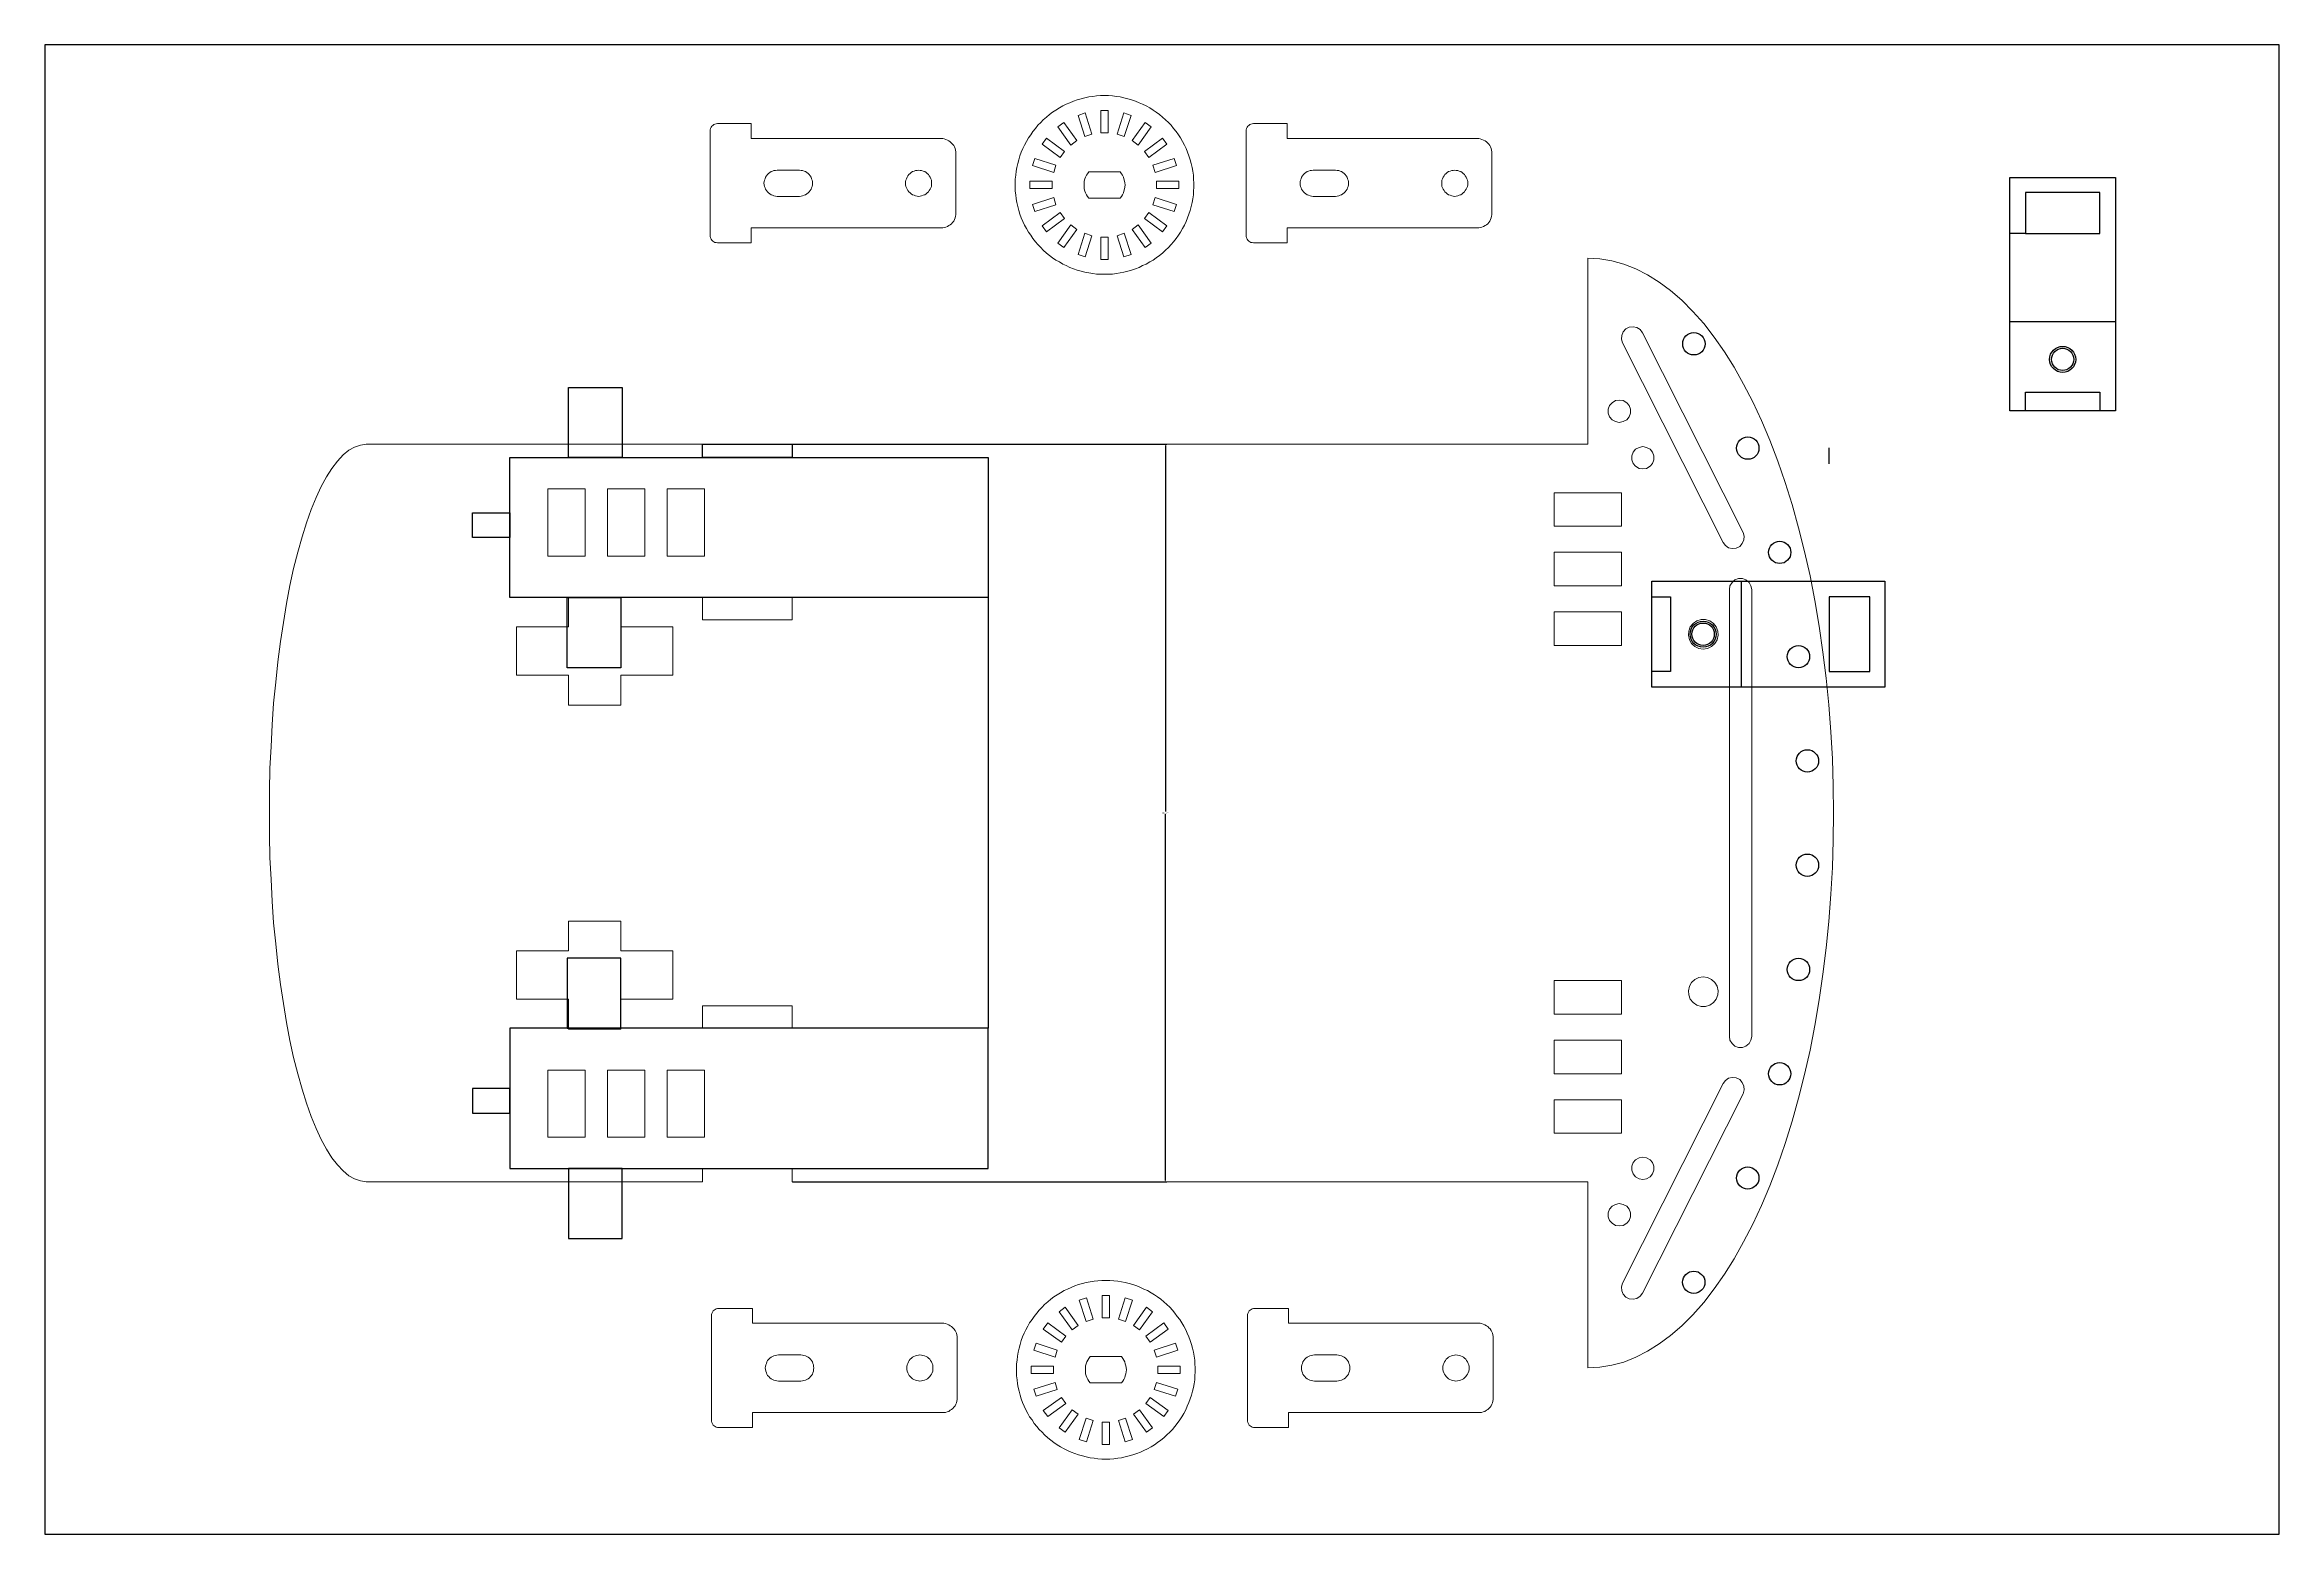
# Model space of a CAD drawing. Header units: millimetres. Extents: x -200 to 601, y -600 to 223.
# Drawn here: x -175.4 to 124.6, y -317.8 to -117.8 of the extents above; entities that cross this region are included whole.
import ezdxf

# ---------------------------------------------------------------- set-up
doc = ezdxf.new("R2010")
doc.units = ezdxf.units.MM
doc.header["$MEASUREMENT"] = 0
doc.layers.add('Layer 1', color=7, linetype='Continuous')
doc.dimstyles.get("Standard").update_dxf_attribs({"dimtxt": 0.18, "dimasz": 0.18, "dimexe": 0.18, "dimexo": 0.0625, "dimgap": 0.09, "dimtad": 0, "dimtih": 1, "dimtoh": 1, "dimdec": 4, "dimzin": 0, "dimdsep": 46, "dimtxsty": 'Standard', "dimcen": 0.09, "dimadec": 0, "dimazin": 0, "dimtfac": 1, "dimtdec": 4, "dimtofl": 0, "dimtmove": 0, "dimatfit": 3, "dimfxl": 1, "dimtolj": 1, "dimtzin": 0, "dimarcsym": 0})

# ---------------------------------------------------------------- blocks, each defined once
blk = doc.blocks.new('*D5')
at = {"color": 0, "lineweight": -2, "transparency": 16777216}
for p, q in [((-74.95, -171.4), (-24.69, -171.4)), ((-24.87, -171.58), (-24.87, -220.73)), ((-24.87, -270.25), (-24.87, -221.09)), ((-74.95, -270.43), (-24.69, -270.43))]:
    blk.add_line(p, q, dxfattribs=at)
at = {"color": 0, "transparency": 16777216}
for points in [[(-24.9, -171.58), (-24.84, -171.58), (-24.87, -171.4)], [(-24.9, -270.25), (-24.84, -270.25), (-24.87, -270.43)]]:
    blk.add_solid(points, dxfattribs=at)
at = {"layer": 'Defpoints', "color": 0, "transparency": 16777216}
for p in [(-75.01, -171.4), (-75.01, -270.43), (-24.87, -270.43)]:
    blk.add_point(p, dxfattribs=at)
at = {"color": 0, "transparency": 16777216, "insert": (-24.87, -220.91), "char_height": 0.18, "attachment_point": 5}
blk.add_mtext('\\A1;99.0247', dxfattribs=at)

msp = doc.modelspace()

# ---------------------------------------------------------------- linework, layer by layer
for p, q in [((90.55893, -143.11206), (88.44016, -143.11206)), ((64.19553, -174.0276), (64.19553, -171.90883)), ((-48.7106, -192.00386), (-48.7106, -249.82417))]:
    msp.add_line(p, q)
for points in [[(-175.35353, -117.76005), (-175.35353, -317.76005), (124.64647, -317.76005), (124.64647, -117.76005), (-175.35353, -117.76005)], [(88.45893, -135.61206), (102.65893, -135.61206), (102.65893, -166.91206), (88.45893, -166.91206), (88.45893, -135.61206)], [(88.45893, -154.91206), (102.65893, -154.91206), (102.65893, -166.91206), (88.45893, -166.91206), (88.45893, -154.91206)], [(-101.43517, -173.20386), (-105.03517, -173.20386), (-105.03517, -163.80386), (-97.83517, -163.80386), (-97.83517, -173.20386), (-105.03517, -173.20386)], [(90.55893, -164.41206), (100.55893, -164.41206), (100.55893, -166.91206), (90.55893, -166.91206), (90.55893, -164.41206)], [(90.55893, -164.41206), (100.55893, -164.41206), (100.55893, -166.91206), (90.55893, -166.91206), (90.55893, -164.41206)], [(-112.9106, -192.00386), (-112.9106, -173.20386), (-48.7106, -173.20386), (-48.7106, -192.00386), (-112.9106, -192.00386)], [(-87.04352, -173.20386), (-87.04352, -171.40165), (-75.01379, -171.40165), (-75.01379, -173.20386), (-87.04352, -173.20386)], [(-117.9106, -182.60386), (-117.9106, -180.61747), (-112.9106, -180.61747), (-112.9106, -183.90816), (-117.9106, -183.90816), (-117.9106, -182.60386)], [(71.69489, -189.81039), (71.69489, -204.01039), (40.39489, -204.01039), (40.39489, -189.81039), (71.69489, -189.81039)], [(52.39489, -189.81039), (52.39489, -204.01039), (40.39489, -204.01039), (40.39489, -189.81039), (52.39489, -189.81039)], [(42.89489, -191.91039), (42.89489, -201.91039), (40.39489, -201.91039), (40.39489, -191.91039), (42.89489, -191.91039)], [(42.89489, -191.91039), (42.89489, -201.91039), (40.39489, -201.91039), (40.39489, -191.91039), (42.89489, -191.91039)], [(-101.6106, -192.00386), (-98.0106, -192.00386), (-98.0106, -201.40386), (-105.2106, -201.40386), (-105.2106, -192.00386), (-98.0106, -192.00386)], [(-101.6106, -249.82417), (-98.0106, -249.82417), (-98.0106, -240.42417), (-105.2106, -240.42417), (-105.2106, -249.82417), (-98.0106, -249.82417)], [(-112.9106, -249.82417), (-112.9106, -268.62417), (-48.7106, -268.62417), (-48.7106, -249.82417), (-112.9106, -249.82417)], [(-117.9106, -259.22417), (-117.9106, -261.21056), (-112.9106, -261.21056), (-112.9106, -257.91986), (-117.9106, -257.91986), (-117.9106, -259.22417)], [(-101.43517, -268.62417), (-105.03517, -268.62417), (-105.03517, -278.02417), (-97.83517, -278.02417), (-97.83517, -268.62417), (-105.03517, -268.62417)]]:
    msp.add_lwpolyline(points)
at = {"color": 1}
for points in [[(100.55893, -143.11206), (100.55893, -137.61206), (90.55893, -137.61206), (90.55893, -143.11206), (100.55893, -143.11206)], [(64.19489, -201.91039), (69.69489, -201.91039), (69.69489, -191.91039), (64.19489, -191.91039), (64.19489, -201.91039)]]:
    msp.add_lwpolyline(points, dxfattribs=at)
for centre in [(46.04685, -157.92283), (53.28772, -171.92283), (57.57439, -185.92283), (60.08968, -199.92283), (61.29351, -213.92283), (61.29351, -227.92283), (60.09105, -241.92283), (57.57041, -255.92283), (53.28102, -269.92283), (46.03457, -283.92283)]:
    msp.add_circle(centre, 1.5)
for centre, radius in [((95.55893, -160.01206), 1.75), ((95.55893, -160.01206), 1.5), ((47.29489, -196.91039), 1.75), ((47.29489, -196.91039), 1.5)]:
    msp.add_circle(centre, radius, dxfattribs=at)
at = {"layer": 'Layer 1', "lineweight": 0}
for points in [[(-21.10806, -135.81889), (-21.14333, -135.28972), (-21.21389, -134.76056), (-21.31972, -134.23139), (-21.42555, -133.70222), (-21.56667, -133.20832), (-21.74306, -132.67916), (-21.91945, -132.18528), (-22.13111, -131.69138), (-22.34279, -131.23278), (-22.58973, -130.73888), (-22.87195, -130.28027), (-23.15417, -129.85694), (-23.47168, -129.4336), (-23.78917, -129.01028), (-24.14194, -128.58694), (-24.49472, -128.19888), (-24.88279, -127.8461), (-25.27084, -127.49332), (-25.69417, -127.14054), (-26.11751, -126.82306), (-26.54083, -126.54084), (-26.99946, -126.2586), (-27.45806, -125.97638), (-27.95194, -125.76472), (-28.41057, -125.55304), (-28.90444, -125.34138), (-29.43361, -125.165), (-29.92751, -125.02388), (-30.45667, -124.88278), (-30.95055, -124.77695), (-31.47972, -124.70639), (-32.00888, -124.63583), (-32.53805, -124.60056), (-33.06722, -124.60056), (-33.59638, -124.60056), (-34.12555, -124.63583), (-34.65472, -124.70639), (-35.18388, -124.77695), (-35.71305, -124.88278), (-36.20695, -125.02388), (-36.73611, -125.165), (-37.23001, -125.34138), (-37.72389, -125.55304), (-38.21779, -125.76472), (-38.67639, -125.97638), (-39.135, -126.2586), (-39.59361, -126.54084), (-40.05223, -126.82306), (-40.47555, -127.14054), (-40.86362, -127.49332), (-41.28696, -127.8461), (-41.63973, -128.19888), (-42.02778, -128.58694), (-42.34529, -129.01028), (-42.69807, -129.4336), (-42.98029, -129.85694), (-43.29777, -130.28027), (-43.54472, -130.73888), (-43.79167, -131.23278), (-44.03862, -131.69138), (-44.25028, -132.18528), (-44.42667, -132.67916), (-44.56779, -133.20832), (-44.70888, -133.70222), (-44.85, -134.23139), (-44.92056, -134.76056), (-44.99112, -135.28972), (-45.06166, -135.81889), (-45.06166, -136.34806), (-45.06166, -136.87722), (-45.06166, -137.40639), (-44.99112, -137.93556), (-44.92056, -138.46472), (-44.85, -138.9586), (-44.70888, -139.48776), (-44.56779, -140.01693), (-44.42667, -140.51083), (-44.25028, -141.00473), (-44.03862, -141.4986), (-43.79167, -141.9925), (-43.54472, -142.45111), (-43.29777, -142.90971), (-42.98029, -143.33305), (-42.69807, -143.79166), (-42.34529, -144.215), (-42.02778, -144.60304), (-41.63973, -144.99111), (-41.28696, -145.34389), (-40.86362, -145.73194), (-40.47555, -146.04944), (-40.05223, -146.36693), (-39.59361, -146.68444), (-39.135, -146.93139), (-38.67639, -147.21361), (-38.21779, -147.42526), (-37.72389, -147.67221), (-37.23001, -147.8486), (-36.73611, -148.02499), (-36.20695, -148.16611), (-35.71305, -148.30721), (-35.18388, -148.41306), (-34.65472, -148.4836), (-34.12555, -148.55416), (-33.59638, -148.58945), (-33.06722, -148.58945), (-32.53805, -148.58945), (-32.00888, -148.55416), (-31.47972, -148.4836), (-30.95055, -148.41306), (-30.45667, -148.30721), (-29.92751, -148.16611), (-29.43361, -148.02499), (-28.90444, -147.8486), (-28.41057, -147.67221), (-27.95194, -147.42526), (-27.45806, -147.21361), (-26.99946, -146.93139), (-26.54083, -146.68444), (-26.11751, -146.36693), (-25.69417, -146.04944), (-25.27084, -145.73194), (-24.88279, -145.34389), (-24.49472, -144.99111), (-24.14194, -144.60304), (-23.78917, -144.215), (-23.47168, -143.79166), (-23.15417, -143.33305), (-22.87195, -142.90971), (-22.58973, -142.45111), (-22.34279, -141.9925), (-22.13111, -141.4986), (-21.91945, -141.00473), (-21.74306, -140.51083), (-21.56667, -140.01693), (-21.42555, -139.48776), (-21.31972, -138.9586), (-21.21389, -138.46472), (-21.14333, -137.93556), (-21.10806, -137.40639), (-21.07277, -136.87722), (-21.07277, -136.34806), (-21.10806, -135.81889)], [(-53.06974, -131.91482), (-53.1403, -131.70314), (-53.21086, -131.49148), (-53.31669, -131.31509), (-53.45779, -131.10344), (-53.59891, -130.96232), (-53.7753, -130.78593), (-53.95169, -130.6801), (-54.16335, -130.57427), (-54.37503, -130.46842), (-54.58668, -130.39788), (-54.79836, -130.36259), (-55.01002, -130.36259), (-80.51585, -130.36259), (-80.51585, -128.35175), (-85.0314, -128.35175), (-85.20779, -128.38704), (-85.38418, -128.42231), (-85.5253, -128.49287), (-85.66642, -128.5987), (-85.80752, -128.70453), (-85.87808, -128.84565), (-85.98391, -129.02204), (-86.0192, -129.19843), (-86.0192, -129.37482), (-86.0192, -143.3801), (-86.0192, -143.5212), (-85.98391, -143.69759), (-85.87808, -143.87397), (-85.80752, -144.01509), (-85.66642, -144.12092), (-85.5253, -144.22675), (-85.38418, -144.29731), (-85.20779, -144.3326), (-85.0314, -144.36787), (-80.51585, -144.36787), (-80.51585, -142.35703), (-55.01002, -142.35703), (-54.79836, -142.35703), (-54.58668, -142.32176), (-54.37503, -142.2512), (-54.16335, -142.18065), (-53.95169, -142.03955), (-53.7753, -141.9337), (-53.59891, -141.7926), (-53.45779, -141.61621), (-53.31669, -141.43982), (-53.21086, -141.22814), (-53.1403, -141.01648), (-53.06974, -140.80482), (-53.03447, -140.59315), (-53.03447, -140.3462), (-53.03447, -132.37343), (-53.03447, -132.12648), (-53.06974, -131.91482)], [(-37.58279, -131.23278), (-39.34668, -128.7986), (-38.53527, -128.19888), (-36.77138, -130.63305), (-37.58279, -131.23278)], [(-35.67778, -126.92888), (-34.76057, -129.78638), (-35.71305, -130.10388), (-36.63029, -127.24639), (-35.67778, -126.92888)], [(-33.56111, -126.61138), (-32.57334, -126.61138), (-32.57334, -129.60999), (-33.56111, -129.60999), (-33.56111, -126.61138)], [(-30.42138, -130.10388), (-31.37389, -129.78638), (-30.45667, -126.92888), (-29.50417, -127.24639), (-30.42138, -130.10388)], [(-27.59916, -128.19888), (-26.78778, -128.7986), (-28.55167, -131.23278), (-29.36305, -130.63305), (-27.59916, -128.19888)], [(18.89692, -131.91482), (18.82636, -131.70314), (18.7558, -131.49148), (18.64997, -131.31509), (18.50888, -131.10344), (18.36776, -130.96232), (18.19137, -130.78593), (18.01498, -130.6801), (17.80332, -130.57427), (17.59164, -130.46842), (17.37998, -130.39788), (17.1683, -130.36259), (16.95665, -130.36259), (-8.54918, -130.36259), (-8.54918, -128.35175), (-13.06473, -128.35175), (-13.24112, -128.38704), (-13.41751, -128.42231), (-13.55863, -128.49287), (-13.69975, -128.5987), (-13.84085, -128.70453), (-13.91141, -128.84565), (-14.01724, -129.02204), (-14.05253, -129.19843), (-14.05253, -129.37482), (-14.05253, -143.3801), (-14.05253, -143.5212), (-14.01724, -143.69759), (-13.91141, -143.87397), (-13.84085, -144.01509), (-13.69975, -144.12092), (-13.55863, -144.22675), (-13.41751, -144.29731), (-13.24112, -144.3326), (-13.06473, -144.36787), (-8.54918, -144.36787), (-8.54918, -142.35703), (16.95665, -142.35703), (17.1683, -142.35703), (17.37998, -142.32176), (17.59164, -142.2512), (17.80332, -142.18065), (18.01498, -142.03955), (18.19137, -141.9337), (18.36776, -141.7926), (18.50888, -141.61621), (18.64997, -141.43982), (18.7558, -141.22814), (18.82636, -141.01648), (18.89692, -140.80482), (18.93219, -140.59315), (18.93219, -140.3462), (18.93219, -132.37343), (18.93219, -132.12648), (18.89692, -131.91482)], [(-40.86362, -130.31554), (-38.42944, -132.07943), (-39.02917, -132.89084), (-41.46335, -131.12695), (-40.86362, -130.31554)], [(-25.27084, -130.31554), (-24.7064, -131.12695), (-27.10529, -132.89084), (-27.70501, -132.07943), (-25.27084, -130.31554)], [(-72.29613, -136.57149), (-72.3314, -136.78315), (-72.40196, -136.99481), (-72.47252, -137.1712), (-72.57835, -137.34759), (-72.71947, -137.52397), (-72.86057, -137.66509), (-73.03696, -137.80621), (-73.21335, -137.91204), (-73.38973, -137.9826), (-73.60141, -138.05314), (-73.81307, -138.08843), (-74.02475, -138.1237), (-77.02336, -138.1237), (-77.23502, -138.08843), (-77.44668, -138.05314), (-77.65836, -137.9826), (-77.83475, -137.91204), (-78.01114, -137.80621), (-78.18753, -137.66509), (-78.32862, -137.52397), (-78.46974, -137.34759), (-78.57557, -137.1712), (-78.64613, -136.99481), (-78.71669, -136.78315), (-78.75196, -136.57149), (-78.78725, -136.35981), (-78.75196, -136.14815), (-78.71669, -135.93647), (-78.64613, -135.76009), (-78.57557, -135.54843), (-78.46974, -135.37204), (-78.32862, -135.19565), (-78.18753, -135.05453), (-78.01114, -134.91343), (-77.83475, -134.8076), (-77.65836, -134.73704), (-77.44668, -134.66648), (-77.23502, -134.63121), (-77.02336, -134.59592), (-74.02475, -134.59592), (-73.81307, -134.63121), (-73.60141, -134.66648), (-73.38973, -134.73704), (-73.21335, -134.8076), (-73.03696, -134.91343), (-72.86057, -135.05453), (-72.71947, -135.19565), (-72.57835, -135.37204), (-72.47252, -135.54843), (-72.40196, -135.76009), (-72.3314, -135.93647), (-72.29613, -136.14815), (-72.26086, -136.35981), (-72.29613, -136.57149)], [(-56.28001, -136.35981), (-56.28001, -136.57149), (-56.3153, -136.78315), (-56.38586, -136.99481), (-56.49169, -137.1712), (-56.59752, -137.34759), (-56.70335, -137.52397), (-56.87974, -137.66509), (-57.02086, -137.80621), (-57.19725, -137.91204), (-57.40891, -137.9826), (-57.62059, -138.05314), (-57.83224, -138.08843), (-58.0439, -138.1237), (-58.22029, -138.08843), (-58.43197, -138.05314), (-58.64363, -137.9826), (-58.85531, -137.91204), (-59.0317, -137.80621), (-59.17279, -137.66509), (-59.34918, -137.52397), (-59.45501, -137.34759), (-59.56086, -137.1712), (-59.66669, -136.99481), (-59.73725, -136.78315), (-59.77252, -136.57149), (-59.77252, -136.35981), (-59.77252, -136.14815), (-59.73725, -135.93647), (-59.66669, -135.76009), (-59.56086, -135.54843), (-59.45501, -135.37204), (-59.34918, -135.19565), (-59.17279, -135.05453), (-59.0317, -134.91343), (-58.85531, -134.8076), (-58.64363, -134.73704), (-58.43197, -134.66648), (-58.22029, -134.63121), (-58.0439, -134.59592), (-57.83224, -134.63121), (-57.62059, -134.66648), (-57.40891, -134.73704), (-57.19725, -134.8076), (-57.02086, -134.91343), (-56.87974, -135.05453), (-56.70335, -135.19565), (-56.59752, -135.37204), (-56.49169, -135.54843), (-56.38586, -135.76009), (-56.3153, -135.93647), (-56.28001, -136.14815), (-56.28001, -136.35981)], [(-42.41583, -133.03194), (-39.59361, -133.94917), (-39.87585, -134.90165), (-42.73334, -133.98444), (-42.41583, -133.03194)], [(-35.18388, -138.35889), (-35.36027, -138.14721), (-35.50139, -137.90026), (-35.60722, -137.65334), (-35.71305, -137.40639), (-35.78361, -137.12417), (-35.8189, -136.87722), (-35.8189, -136.595), (-35.8189, -136.31276), (-35.78361, -136.06584), (-35.71305, -135.7836), (-35.60722, -135.53667), (-35.50139, -135.28972), (-35.36027, -135.07804), (-35.18388, -134.83112), (-30.95055, -134.83112), (-30.80945, -135.07804), (-30.66833, -135.28972), (-30.52723, -135.53667), (-30.45667, -135.7836), (-30.38611, -136.06584), (-30.35085, -136.31276), (-30.31555, -136.595), (-30.35085, -136.87722), (-30.38611, -137.12417), (-30.45667, -137.40639), (-30.52723, -137.65334), (-30.66833, -137.90026), (-30.80945, -138.14721), (-30.95055, -138.35889), (-35.18388, -138.35889)], [(-23.71861, -133.03194), (-23.40112, -133.98444), (-26.25861, -134.90165), (-26.57612, -133.94917), (-23.71861, -133.03194)], [(-0.32947, -136.57149), (-0.36473, -136.78315), (-0.43529, -136.99481), (-0.50585, -137.1712), (-0.61168, -137.34759), (-0.7528, -137.52397), (-0.8939, -137.66509), (-1.07029, -137.80621), (-1.24668, -137.91204), (-1.42307, -137.9826), (-1.63475, -138.05314), (-1.84641, -138.08843), (-2.05809, -138.1237), (-5.0567, -138.1237), (-5.26835, -138.08843), (-5.48001, -138.05314), (-5.69169, -137.9826), (-5.86808, -137.91204), (-6.04447, -137.80621), (-6.22086, -137.66509), (-6.36196, -137.52397), (-6.50308, -137.34759), (-6.60891, -137.1712), (-6.67947, -136.99481), (-6.75003, -136.78315), (-6.78529, -136.57149), (-6.82059, -136.35981), (-6.78529, -136.14815), (-6.75003, -135.93647), (-6.67947, -135.76009), (-6.60891, -135.54843), (-6.50308, -135.37204), (-6.36196, -135.19565), (-6.22086, -135.05453), (-6.04447, -134.91343), (-5.86808, -134.8076), (-5.69169, -134.73704), (-5.48001, -134.66648), (-5.26835, -134.63121), (-5.0567, -134.59592), (-2.05809, -134.59592), (-1.84641, -134.63121), (-1.63475, -134.66648), (-1.42307, -134.73704), (-1.24668, -134.8076), (-1.07029, -134.91343), (-0.8939, -135.05453), (-0.7528, -135.19565), (-0.61168, -135.37204), (-0.50585, -135.54843), (-0.43529, -135.76009), (-0.36473, -135.93647), (-0.32947, -136.14815), (-0.2942, -136.35981), (-0.32947, -136.57149)], [(15.68665, -136.35981), (15.68665, -136.57149), (15.65136, -136.78315), (15.5808, -136.99481), (15.47497, -137.1712), (15.36915, -137.34759), (15.26332, -137.52397), (15.08693, -137.66509), (14.94581, -137.80621), (14.76942, -137.91204), (14.55776, -137.9826), (14.34608, -138.05314), (14.13442, -138.08843), (13.92277, -138.1237), (13.74638, -138.08843), (13.5347, -138.05314), (13.32304, -137.9826), (13.11136, -137.91204), (12.93497, -137.80621), (12.79387, -137.66509), (12.61748, -137.52397), (12.51165, -137.34759), (12.4058, -137.1712), (12.29997, -136.99481), (12.22941, -136.78315), (12.19415, -136.57149), (12.19415, -136.35981), (12.19415, -136.14815), (12.22941, -135.93647), (12.29997, -135.76009), (12.4058, -135.54843), (12.51165, -135.37204), (12.61748, -135.19565), (12.79387, -135.05453), (12.93497, -134.91343), (13.11136, -134.8076), (13.32304, -134.73704), (13.5347, -134.66648), (13.74638, -134.63121), (13.92277, -134.59592), (14.13442, -134.63121), (14.34608, -134.66648), (14.55776, -134.73704), (14.76942, -134.8076), (14.94581, -134.91343), (15.08693, -135.05453), (15.26332, -135.19565), (15.36915, -135.37204), (15.47497, -135.54843), (15.5808, -135.76009), (15.65136, -135.93647), (15.68665, -136.14815), (15.68665, -136.35981)], [(-43.08611, -137.08888), (-43.08611, -136.10111), (-40.0875, -136.10111), (-40.0875, -137.08888), (-43.08611, -137.08888)], [(-23.08361, -137.08888), (-26.08222, -137.08888), (-26.08222, -136.10111), (-23.08361, -136.10111), (-23.08361, -137.08888)], [(-42.41583, -140.15805), (-42.73334, -139.20555), (-39.87585, -138.28833), (-39.59361, -139.24084), (-42.41583, -140.15805)], [(-40.86362, -142.87444), (-41.46335, -142.06306), (-39.02917, -140.29917), (-38.42944, -141.11056), (-40.86362, -142.87444)], [(-25.27084, -142.87444), (-27.70501, -141.11056), (-27.10529, -140.29917), (-24.7064, -142.06306), (-25.27084, -142.87444)], [(-23.71861, -140.15805), (-26.57612, -139.24084), (-26.25861, -138.28833), (-23.40112, -139.20555), (-23.71861, -140.15805)], [(-38.53527, -144.99111), (-39.34668, -144.39138), (-37.58279, -141.95721), (-36.77138, -142.55694), (-38.53527, -144.99111)], [(-35.67778, -146.2611), (-36.63029, -145.94362), (-35.71305, -143.0861), (-34.76057, -143.40361), (-35.67778, -146.2611)], [(-32.57334, -146.61388), (-33.56111, -146.61388), (-33.56111, -143.61527), (-32.57334, -143.61527), (-32.57334, -146.61388)], [(-30.45667, -146.2611), (-31.37389, -143.40361), (-30.42138, -143.0861), (-29.50417, -145.94362), (-30.45667, -146.2611)], [(-27.59916, -144.99111), (-29.36305, -142.55694), (-28.55167, -141.95721), (-26.78778, -144.39138), (-27.59916, -144.99111)], [(64.75803, -217.26276), (64.65221, -213.62915), (64.44055, -209.99555), (64.15831, -206.39721), (63.80553, -202.79887), (63.38221, -199.30639), (62.88832, -195.81388), (62.28859, -192.39193), (61.65359, -189.07583), (60.91277, -185.795), (60.10136, -182.62), (59.25471, -179.51554), (58.30221, -176.55222), (57.31443, -173.65944), (56.2561, -170.87248), (55.12721, -168.22665), (53.96304, -165.72194), (52.72832, -163.32305), (51.45831, -161.06527), (50.15305, -158.98389), (48.77721, -157.00832), (47.36609, -155.20916), (45.91971, -153.58637), (44.43804, -152.06943), (42.9211, -150.76415), (41.40416, -149.63528), (39.81666, -148.64748), (38.26443, -147.8361), (36.64166, -147.23637), (35.05416, -146.77777), (33.43137, -146.49555), (31.8086, -146.42499), (31.8086, -171.40165), (-27.17582, -171.40165), (-27.17582, -171.40165), (-39.20556, -171.40165), (-39.20556, -171.40165), (-75.01379, -171.40165)], [(36.35942, -156.79666), (36.5711, -156.30277), (36.92388, -155.91472), (37.38249, -155.70304), (37.91165, -155.6325), (38.40555, -155.73833), (38.82887, -156.02055), (39.14638, -156.44389), (52.65776, -183.255), (52.79888, -183.74887), (52.76359, -184.24277), (52.55193, -184.73667), (52.19915, -185.12471), (51.74055, -185.33637), (51.21138, -185.40693), (50.71748, -185.3011), (50.29415, -185.01889), (49.97666, -184.59555), (36.46527, -157.78444), (36.32415, -157.29054), (36.35942, -156.79666)], [(34.56027, -166.70971), (34.73665, -166.21583), (35.08943, -165.82777), (35.54804, -165.54555), (36.04194, -165.47499), (36.5711, -165.54555), (37.02971, -165.82777), (37.34722, -166.21583), (37.52361, -166.70971), (37.52361, -167.23888), (37.34722, -167.73277), (37.02971, -168.12082), (36.5711, -168.36777), (36.04194, -168.4736), (35.54804, -168.36777), (35.08943, -168.12082), (34.73665, -167.73277), (34.56027, -167.23888), (34.56027, -166.70971)], [(-87.04352, -171.40165), (-132.19777, -171.40165), (-132.97389, -171.5075), (-133.75, -171.78972), (-134.52612, -172.21306), (-135.30223, -172.84805), (-136.04306, -173.65944), (-136.78388, -174.64721), (-137.52473, -175.7761), (-138.23029, -177.08139), (-138.90055, -178.56306), (-139.57084, -180.18583), (-140.20583, -181.94971), (-140.80556, -183.85472), (-141.37, -185.90083), (-141.93445, -188.08806), (-142.42833, -190.38111), (-142.88696, -192.78), (-143.31027, -195.32), (-143.69834, -197.89527), (-144.05112, -200.61167), (-144.33334, -203.36333), (-144.61555, -206.18555), (-144.82723, -209.07833), (-144.96833, -212.00639), (-145.10945, -214.93444), (-145.18001, -217.93305), (-145.18001, -220.93166), (-145.18001, -223.895), (-145.10945, -226.89361), (-144.96833, -229.82166), (-144.82723, -232.74971), (-144.61555, -235.6425), (-144.33334, -238.46472), (-144.05112, -241.21638), (-143.69834, -243.93277), (-143.31027, -246.50805), (-142.88696, -249.04805), (-142.42833, -251.44694), (-141.93445, -253.73999), (-141.37, -255.92722), (-140.80556, -257.97333), (-140.20583, -259.87833), (-139.57084, -261.64222), (-138.90055, -263.26499), (-138.23029, -264.74666), (-137.52473, -266.05192), (-136.78388, -267.21611), (-136.04306, -268.16859), (-135.30223, -268.98), (-134.52612, -269.61499), (-133.75, -270.03833), (-132.97389, -270.32055), (-132.19777, -270.42638), (-87.04352, -270.42638)], [(-87.04352, -173.20386), (-75.01379, -173.20386), (-75.01379, -171.40165)], [(-87.04352, -171.40165), (-87.04352, -173.20386)], [(40.66332, -172.95388), (40.66332, -173.48305), (40.48693, -173.97695), (40.16944, -174.36499), (39.71081, -174.64721), (39.21694, -174.71777), (38.68777, -174.64721), (38.22916, -174.36499), (37.91165, -173.97695), (37.73527, -173.48305), (37.73527, -172.95388), (37.91165, -172.45998), (38.22916, -172.07194), (38.68777, -171.82499), (39.21694, -171.71916), (39.71081, -171.82499), (40.16944, -172.07194), (40.48693, -172.45998), (40.66332, -172.95388)], [(-102.77612, -186.43), (-107.78557, -186.43), (-107.78557, -177.39887), (-102.77612, -177.39887), (-102.77612, -186.43)], [(-94.80333, -186.43), (-99.77751, -186.43), (-99.77751, -177.39887), (-94.80333, -177.39887), (-94.80333, -186.43)], [(-86.79529, -186.43), (-91.80472, -186.43), (-91.80472, -177.39887), (-86.79529, -177.39887), (-86.79529, -186.43)], [(27.29305, -177.92804), (36.32415, -177.92804), (36.32415, -182.40832), (27.29305, -182.40832), (27.29305, -177.92804)], [(27.29305, -185.90083), (36.32415, -185.90083), (36.32415, -190.41638), (27.29305, -190.41638), (27.29305, -185.90083)], [(-112.02016, -202.41083), (-105.03517, -202.41083), (-105.03517, -206.4325), (-98.01488, -206.4325), (-98.01488, -202.41083), (-91.02991, -202.41083), (-91.02991, -195.91971), (-98.01488, -195.91971), (-98.01488, -191.93332), (-105.03517, -191.93332), (-105.03517, -195.91971), (-112.02016, -195.91971), (-112.02016, -202.41083)], [(53.04581, -189.605), (53.46915, -189.95777), (53.71609, -190.41638), (53.82192, -190.91028), (53.82192, -250.91777), (53.71609, -251.41167), (53.46915, -251.87027), (53.04581, -252.22305), (52.5872, -252.39944), (52.05803, -252.39944), (51.56416, -252.22305), (51.17609, -251.87027), (50.89387, -251.41167), (50.82331, -250.91777), (50.82331, -190.91028), (50.89387, -190.41638), (51.17609, -189.95777), (51.56416, -189.605), (52.05803, -189.42861), (52.5872, -189.42861), (53.04581, -189.605)], [(-87.04352, -195.00249), (-75.01379, -195.00249), (-75.01379, -192.00388), (-87.04352, -192.00388), (-87.04352, -195.00249)], [(27.29305, -193.90889), (36.32415, -193.90889), (36.32415, -198.42444), (27.29305, -198.42444), (27.29305, -193.90889)], [(49.16525, -197.64833), (48.88303, -198.17749), (48.42443, -198.56554), (47.89526, -198.81249), (47.29553, -198.91832), (46.7311, -198.81249), (46.16666, -198.56554), (45.74333, -198.17749), (45.46111, -197.64833), (45.31999, -197.0486), (45.35526, -196.48416), (45.56694, -195.91971), (45.95498, -195.4611), (46.44888, -195.10832), (47.01332, -194.93193), (47.61304, -194.93193), (48.17748, -195.10832), (48.67138, -195.4611), (49.02415, -195.91971), (49.2711, -196.48416), (49.30637, -197.0486), (49.16525, -197.64833)], [(-75.01379, -270.42638), (-39.20556, -270.42638), (-39.20556, -270.42638), (-27.17582, -270.42638), (-27.17582, -270.42638), (31.8086, -270.42638), (31.8086, -295.40304), (33.43137, -295.33248), (35.05416, -295.05026), (36.64166, -294.62692), (38.26443, -293.99193), (39.81666, -293.18054), (41.40416, -292.19277), (42.9211, -291.06388), (44.43804, -289.75859), (45.91971, -288.27692), (47.36609, -286.61889), (48.77721, -284.81971), (50.15305, -282.84416), (51.45831, -280.76276), (52.72832, -278.505), (53.96304, -276.10609), (55.12721, -273.60138), (56.2561, -270.95554), (57.31443, -268.16859), (58.30221, -265.3111), (59.25471, -262.31249), (60.10136, -259.20805), (60.91277, -256.03305), (61.65359, -252.75222), (62.28859, -249.4361), (62.88832, -246.01415), (63.38221, -242.55693), (63.80553, -239.02915), (64.15831, -235.46611), (64.44055, -231.8325), (64.65221, -228.23416), (64.75803, -224.56527), (64.79333, -220.93166), (64.75803, -217.26276)], [(-112.02016, -245.90832), (-105.03517, -245.90832), (-105.03517, -249.93), (-98.01488, -249.93), (-98.01488, -245.90832), (-91.02991, -245.90832), (-91.02991, -239.41722), (-98.01488, -239.41722), (-98.01488, -235.43082), (-105.03517, -235.43082), (-105.03517, -239.41722), (-112.02016, -239.41722), (-112.02016, -245.90832)], [(49.30637, -244.77943), (49.2711, -245.34389), (49.02415, -245.90832), (48.67138, -246.36693), (48.17748, -246.71971), (47.61304, -246.89609), (47.01332, -246.89609), (46.44888, -246.71971), (45.95498, -246.36693), (45.56694, -245.90832), (45.35526, -245.34389), (45.31999, -244.77943), (45.46111, -244.17972), (45.74333, -243.68583), (46.16666, -243.26249), (46.7311, -243.01554), (47.29553, -242.90971), (47.89526, -243.01554), (48.42443, -243.26249), (48.88303, -243.68583), (49.16525, -244.17972), (49.30637, -244.77943)], [(27.29305, -247.91916), (27.29305, -243.40361), (36.32415, -243.40361), (36.32415, -247.91916), (27.29305, -247.91916)], [(-87.04352, -249.82417), (-75.01379, -249.82417), (-75.01379, -246.82556), (-87.04352, -246.82556), (-87.04352, -249.82417)], [(36.32415, -251.41167), (36.32415, -255.92722), (27.29305, -255.92722), (27.29305, -251.41167), (36.32415, -251.41167)], [(-102.77612, -264.42915), (-107.78557, -264.42915), (-107.78557, -255.43332), (-102.77612, -255.43332), (-102.77612, -264.42915)], [(-94.80333, -264.42915), (-99.77751, -264.42915), (-99.77751, -255.43332), (-94.80333, -255.43332), (-94.80333, -264.42915)], [(-86.79529, -264.42915), (-91.80472, -264.42915), (-91.80472, -255.43332), (-86.79529, -255.43332), (-86.79529, -264.42915)], [(39.14638, -285.38416), (38.82887, -285.80748), (38.40555, -286.08972), (37.91165, -286.19555), (37.38249, -286.16026), (36.92388, -285.91333), (36.5711, -285.52526), (36.35942, -285.06665), (36.32415, -284.53749), (36.46527, -284.04359), (49.97666, -257.2325), (50.29415, -256.80916), (50.71748, -256.52695), (51.21138, -256.42109), (51.74055, -256.49165), (52.19915, -256.70333), (52.55193, -257.09138), (52.76359, -257.58528), (52.79888, -258.07915), (52.65776, -258.60832), (39.14638, -285.38416)], [(27.29305, -263.89999), (27.29305, -259.41971), (36.32415, -259.41971), (36.32415, -263.89999), (27.29305, -263.89999)], [(-75.01379, -270.42638), (-75.01379, -268.62417), (-87.04352, -268.62417), (-87.04352, -270.42638)], [(40.66332, -268.34498), (40.66332, -268.87415), (40.48693, -269.36804), (40.16944, -269.75609), (39.71081, -270.03833), (39.21694, -270.10887), (38.68777, -270.03833), (38.22916, -269.75609), (37.91165, -269.36804), (37.73527, -268.87415), (37.73527, -268.34498), (37.91165, -267.8511), (38.22916, -267.46303), (38.68777, -267.21611), (39.21694, -267.11026), (39.71081, -267.21611), (40.16944, -267.46303), (40.48693, -267.8511), (40.66332, -268.34498)], [(35.54804, -276.28248), (35.08943, -276.00026), (34.73665, -275.61221), (34.56027, -275.11832), (34.56027, -274.58915), (34.73665, -274.09527), (35.08943, -273.70721), (35.54804, -273.46026), (36.04194, -273.35443), (36.5711, -273.46026), (37.02971, -273.70721), (37.34722, -274.09527), (37.52361, -274.58915), (37.52361, -275.11832), (37.34722, -275.61221), (37.02971, -276.00026), (36.5711, -276.28248), (36.04194, -276.35304), (35.54804, -276.28248)], [(-20.93167, -294.88881), (-20.96694, -294.35964), (-21.0375, -293.83047), (-21.14333, -293.30131), (-21.24916, -292.77214), (-21.39028, -292.27824), (-21.56667, -291.74907), (-21.74306, -291.2552), (-21.95472, -290.7613), (-22.1664, -290.30269), (-22.41335, -289.8088), (-22.69556, -289.35019), (-22.97778, -288.92685), (-23.29529, -288.50351), (-23.61278, -288.0802), (-23.96555, -287.65686), (-24.31833, -287.26879), (-24.7064, -286.91601), (-25.09445, -286.56324), (-25.51779, -286.21046), (-25.94112, -285.89297), (-26.36444, -285.61075), (-26.82307, -285.32851), (-27.28167, -285.0463), (-27.77555, -284.83464), (-28.23418, -284.62296), (-28.72805, -284.4113), (-29.25722, -284.23491), (-29.75112, -284.09379), (-30.28029, -283.95269), (-30.77416, -283.84687), (-31.30333, -283.77631), (-31.8325, -283.70575), (-32.36166, -283.67048), (-32.89083, -283.67048), (-33.42, -283.67048), (-33.94916, -283.70575), (-34.47833, -283.77631), (-35.0075, -283.84687), (-35.53666, -283.95269), (-36.03056, -284.09379), (-36.55973, -284.23491), (-37.05362, -284.4113), (-37.5475, -284.62296), (-38.0414, -284.83464), (-38.5, -285.0463), (-38.95861, -285.32851), (-39.41722, -285.61075), (-39.87585, -285.89297), (-40.29916, -286.21046), (-40.68723, -286.56324), (-41.11057, -286.91601), (-41.46335, -287.26879), (-41.85139, -287.65686), (-42.1689, -288.0802), (-42.52168, -288.50351), (-42.8039, -288.92685), (-43.12138, -289.35019), (-43.36833, -289.8088), (-43.61528, -290.30269), (-43.86223, -290.7613), (-44.07389, -291.2552), (-44.25028, -291.74907), (-44.3914, -292.27824), (-44.5325, -292.77214), (-44.67361, -293.30131), (-44.74417, -293.83047), (-44.81473, -294.35964), (-44.88527, -294.88881), (-44.88527, -295.41797), (-44.88527, -295.94714), (-44.88527, -296.47631), (-44.81473, -297.00547), (-44.74417, -297.53464), (-44.67361, -298.02851), (-44.5325, -298.55768), (-44.3914, -299.08685), (-44.25028, -299.58075), (-44.07389, -300.07464), (-43.86223, -300.56852), (-43.61528, -301.06242), (-43.36833, -301.52102), (-43.12138, -301.97963), (-42.8039, -302.40297), (-42.52168, -302.86157), (-42.1689, -303.28491), (-41.85139, -303.67296), (-41.46335, -304.06103), (-41.11057, -304.41381), (-40.68723, -304.80185), (-40.29916, -305.11936), (-39.87585, -305.43685), (-39.41722, -305.75436), (-38.95861, -306.00131), (-38.5, -306.28352), (-38.0414, -306.49518), (-37.5475, -306.74213), (-37.05362, -306.91852), (-36.55973, -307.09491), (-36.03056, -307.23603), (-35.53666, -307.37713), (-35.0075, -307.48298), (-34.47833, -307.55351), (-33.94916, -307.62407), (-33.42, -307.65937), (-32.89083, -307.65937), (-32.36166, -307.65937), (-31.8325, -307.62407), (-31.30333, -307.55351), (-30.77416, -307.48298), (-30.28029, -307.37713), (-29.75112, -307.23603), (-29.25722, -307.09491), (-28.72805, -306.91852), (-28.23418, -306.74213), (-27.77555, -306.49518), (-27.28167, -306.28352), (-26.82307, -306.00131), (-26.36444, -305.75436), (-25.94112, -305.43685), (-25.51779, -305.11936), (-25.09445, -304.80185), (-24.7064, -304.41381), (-24.31833, -304.06103), (-23.96555, -303.67296), (-23.61278, -303.28491), (-23.29529, -302.86157), (-22.97778, -302.40297), (-22.69556, -301.97963), (-22.41335, -301.52102), (-22.1664, -301.06242), (-21.95472, -300.56852), (-21.74306, -300.07464), (-21.56667, -299.58075), (-21.39028, -299.08685), (-21.24916, -298.55768), (-21.14333, -298.02851), (-21.0375, -297.53464), (-20.96694, -297.00547), (-20.93167, -296.47631), (-20.89638, -295.94714), (-20.89638, -295.41797), (-20.93167, -294.88881)], [(-52.89335, -290.98474), (-52.96391, -290.77306), (-53.03447, -290.5614), (-53.1403, -290.38501), (-53.2814, -290.17335), (-53.42252, -290.03223), (-53.59891, -289.85584), (-53.7753, -289.75002), (-53.98696, -289.64419), (-54.19864, -289.53834), (-54.41029, -289.4678), (-54.62197, -289.43251), (-54.83363, -289.43251), (-80.33946, -289.43251), (-80.33946, -287.42167), (-84.85501, -287.42167), (-85.0314, -287.45696), (-85.20779, -287.49223), (-85.34891, -287.56279), (-85.49003, -287.66862), (-85.63113, -287.77445), (-85.70169, -287.91557), (-85.80752, -288.09196), (-85.84281, -288.26834), (-85.84281, -288.44473), (-85.84281, -302.45002), (-85.84281, -302.59111), (-85.80752, -302.7675), (-85.70169, -302.94389), (-85.63113, -303.08501), (-85.49003, -303.19084), (-85.34891, -303.29667), (-85.20779, -303.36723), (-85.0314, -303.40252), (-84.85501, -303.43779), (-80.33946, -303.43779), (-80.33946, -301.42695), (-54.83363, -301.42695), (-54.62197, -301.42695), (-54.41029, -301.39168), (-54.19864, -301.32112), (-53.98696, -301.25056), (-53.7753, -301.10946), (-53.59891, -301.00361), (-53.42252, -300.86252), (-53.2814, -300.68613), (-53.1403, -300.50974), (-53.03447, -300.29806), (-52.96391, -300.0864), (-52.89335, -299.87474), (-52.85809, -299.66306), (-52.85809, -299.41611), (-52.85809, -291.44334), (-52.85809, -291.1964), (-52.89335, -290.98474)], [(-37.4064, -290.30269), (-39.17029, -287.86852), (-38.35888, -287.26879), (-36.595, -289.70297), (-37.4064, -290.30269)], [(-35.50139, -285.9988), (-34.58418, -288.85629), (-35.53666, -289.1738), (-36.4539, -286.31631), (-35.50139, -285.9988)], [(-33.38473, -285.68129), (-32.39695, -285.68129), (-32.39695, -288.6799), (-33.38473, -288.6799), (-33.38473, -285.68129)], [(-30.245, -289.1738), (-31.1975, -288.85629), (-30.28029, -285.9988), (-29.32778, -286.31631), (-30.245, -289.1738)], [(-27.42277, -287.26879), (-26.61139, -287.86852), (-28.37528, -290.30269), (-29.18666, -289.70297), (-27.42277, -287.26879)], [(19.07331, -290.98474), (19.00275, -290.77306), (18.93219, -290.5614), (18.82636, -290.38501), (18.68527, -290.17335), (18.54415, -290.03223), (18.36776, -289.85584), (18.19137, -289.75002), (17.97971, -289.64419), (17.76803, -289.53834), (17.55637, -289.4678), (17.34469, -289.43251), (17.13303, -289.43251), (-8.37279, -289.43251), (-8.37279, -287.42167), (-12.88835, -287.42167), (-13.06473, -287.45696), (-13.24112, -287.49223), (-13.38224, -287.56279), (-13.52336, -287.66862), (-13.66446, -287.77445), (-13.73502, -287.91557), (-13.84085, -288.09196), (-13.87614, -288.26834), (-13.87614, -288.44473), (-13.87614, -302.45002), (-13.87614, -302.59111), (-13.84085, -302.7675), (-13.73502, -302.94389), (-13.66446, -303.08501), (-13.52336, -303.19084), (-13.38224, -303.29667), (-13.24112, -303.36723), (-13.06473, -303.40252), (-12.88835, -303.43779), (-8.37279, -303.43779), (-8.37279, -301.42695), (17.13303, -301.42695), (17.34469, -301.42695), (17.55637, -301.39168), (17.76803, -301.32112), (17.97971, -301.25056), (18.19137, -301.10946), (18.36776, -301.00361), (18.54415, -300.86252), (18.68527, -300.68613), (18.82636, -300.50974), (18.93219, -300.29806), (19.00275, -300.0864), (19.07331, -299.87474), (19.10858, -299.66306), (19.10858, -299.41611), (19.10858, -291.44334), (19.10858, -291.1964), (19.07331, -290.98474)], [(-40.68723, -289.38546), (-38.25305, -291.14935), (-38.85278, -291.96075), (-41.28696, -290.19687), (-40.68723, -289.38546)], [(-25.09445, -289.38546), (-24.53001, -290.19687), (-26.9289, -291.96075), (-27.52862, -291.14935), (-25.09445, -289.38546)], [(-72.11974, -295.64141), (-72.15501, -295.85307), (-72.22557, -296.06472), (-72.29613, -296.24111), (-72.40196, -296.4175), (-72.54308, -296.59389), (-72.68418, -296.73501), (-72.86057, -296.87613), (-73.03696, -296.98196), (-73.21335, -297.05252), (-73.42503, -297.12306), (-73.63668, -297.15835), (-73.84836, -297.19362), (-76.84697, -297.19362), (-77.05863, -297.15835), (-77.27029, -297.12306), (-77.48197, -297.05252), (-77.65836, -296.98196), (-77.83475, -296.87613), (-78.01114, -296.73501), (-78.15223, -296.59389), (-78.29335, -296.4175), (-78.39918, -296.24111), (-78.46974, -296.06472), (-78.5403, -295.85307), (-78.57557, -295.64141), (-78.61086, -295.42973), (-78.57557, -295.21807), (-78.5403, -295.00639), (-78.46974, -294.83), (-78.39918, -294.61834), (-78.29335, -294.44196), (-78.15223, -294.26557), (-78.01114, -294.12445), (-77.83475, -293.98335), (-77.65836, -293.87752), (-77.48197, -293.80696), (-77.27029, -293.7364), (-77.05863, -293.70113), (-76.84697, -293.66584), (-73.84836, -293.66584), (-73.63668, -293.70113), (-73.42503, -293.7364), (-73.21335, -293.80696), (-73.03696, -293.87752), (-72.86057, -293.98335), (-72.68418, -294.12445), (-72.54308, -294.26557), (-72.40196, -294.44196), (-72.29613, -294.61834), (-72.22557, -294.83), (-72.15501, -295.00639), (-72.11974, -295.21807), (-72.08447, -295.42973), (-72.11974, -295.64141)], [(-56.10362, -295.42973), (-56.10362, -295.64141), (-56.13891, -295.85307), (-56.20947, -296.06472), (-56.3153, -296.24111), (-56.42113, -296.4175), (-56.52696, -296.59389), (-56.70335, -296.73501), (-56.84447, -296.87613), (-57.02086, -296.98196), (-57.23252, -297.05252), (-57.4442, -297.12306), (-57.65585, -297.15835), (-57.86751, -297.19362), (-58.0439, -297.15835), (-58.25558, -297.12306), (-58.46724, -297.05252), (-58.67892, -296.98196), (-58.85531, -296.87613), (-58.99641, -296.73501), (-59.17279, -296.59389), (-59.27862, -296.4175), (-59.38447, -296.24111), (-59.4903, -296.06472), (-59.56086, -295.85307), (-59.59613, -295.64141), (-59.59613, -295.42973), (-59.59613, -295.21807), (-59.56086, -295.00639), (-59.4903, -294.83), (-59.38447, -294.61834), (-59.27862, -294.44196), (-59.17279, -294.26557), (-58.99641, -294.12445), (-58.85531, -293.98335), (-58.67892, -293.87752), (-58.46724, -293.80696), (-58.25558, -293.7364), (-58.0439, -293.70113), (-57.86751, -293.66584), (-57.65585, -293.70113), (-57.4442, -293.7364), (-57.23252, -293.80696), (-57.02086, -293.87752), (-56.84447, -293.98335), (-56.70335, -294.12445), (-56.52696, -294.26557), (-56.42113, -294.44196), (-56.3153, -294.61834), (-56.20947, -294.83), (-56.13891, -295.00639), (-56.10362, -295.21807), (-56.10362, -295.42973)], [(-42.23944, -292.10185), (-39.41722, -293.01909), (-39.69946, -293.97157), (-42.55695, -293.05436), (-42.23944, -292.10185)], [(-35.0075, -297.42881), (-35.18388, -297.21713), (-35.325, -296.97018), (-35.43083, -296.72325), (-35.53666, -296.47631), (-35.60722, -296.19409), (-35.64251, -295.94714), (-35.64251, -295.66492), (-35.64251, -295.38268), (-35.60722, -295.13575), (-35.53666, -294.85351), (-35.43083, -294.60659), (-35.325, -294.35964), (-35.18388, -294.14796), (-35.0075, -293.90103), (-30.77416, -293.90103), (-30.63306, -294.14796), (-30.49194, -294.35964), (-30.35085, -294.60659), (-30.28029, -294.85351), (-30.20973, -295.13575), (-30.17446, -295.38268), (-30.13917, -295.66492), (-30.17446, -295.94714), (-30.20973, -296.19409), (-30.28029, -296.47631), (-30.35085, -296.72325), (-30.49194, -296.97018), (-30.63306, -297.21713), (-30.77416, -297.42881), (-35.0075, -297.42881)], [(-23.54222, -292.10185), (-23.22473, -293.05436), (-26.08222, -293.97157), (-26.39973, -293.01909), (-23.54222, -292.10185)], [(-0.15308, -295.64141), (-0.18835, -295.85307), (-0.25891, -296.06472), (-0.32947, -296.24111), (-0.43529, -296.4175), (-0.57641, -296.59389), (-0.71751, -296.73501), (-0.8939, -296.87613), (-1.07029, -296.98196), (-1.24668, -297.05252), (-1.45836, -297.12306), (-1.67002, -297.15835), (-1.8817, -297.19362), (-4.88031, -297.19362), (-5.09197, -297.15835), (-5.30362, -297.12306), (-5.5153, -297.05252), (-5.69169, -296.98196), (-5.86808, -296.87613), (-6.04447, -296.73501), (-6.18557, -296.59389), (-6.32669, -296.4175), (-6.43252, -296.24111), (-6.50308, -296.06472), (-6.57364, -295.85307), (-6.60891, -295.64141), (-6.6442, -295.42973), (-6.60891, -295.21807), (-6.57364, -295.00639), (-6.50308, -294.83), (-6.43252, -294.61834), (-6.32669, -294.44196), (-6.18557, -294.26557), (-6.04447, -294.12445), (-5.86808, -293.98335), (-5.69169, -293.87752), (-5.5153, -293.80696), (-5.30362, -293.7364), (-5.09197, -293.70113), (-4.88031, -293.66584), (-1.8817, -293.66584), (-1.67002, -293.70113), (-1.45836, -293.7364), (-1.24668, -293.80696), (-1.07029, -293.87752), (-0.8939, -293.98335), (-0.71751, -294.12445), (-0.57641, -294.26557), (-0.43529, -294.44196), (-0.32947, -294.61834), (-0.25891, -294.83), (-0.18835, -295.00639), (-0.15308, -295.21807), (-0.11781, -295.42973), (-0.15308, -295.64141)], [(15.86304, -295.42973), (15.86304, -295.64141), (15.82775, -295.85307), (15.75719, -296.06472), (15.65136, -296.24111), (15.54553, -296.4175), (15.43971, -296.59389), (15.26332, -296.73501), (15.1222, -296.87613), (14.94581, -296.98196), (14.73415, -297.05252), (14.52247, -297.12306), (14.31081, -297.15835), (14.09915, -297.19362), (13.92277, -297.15835), (13.71109, -297.12306), (13.49943, -297.05252), (13.28775, -296.98196), (13.11136, -296.87613), (12.97026, -296.73501), (12.79387, -296.59389), (12.68804, -296.4175), (12.58219, -296.24111), (12.47636, -296.06472), (12.4058, -295.85307), (12.37053, -295.64141), (12.37053, -295.42973), (12.37053, -295.21807), (12.4058, -295.00639), (12.47636, -294.83), (12.58219, -294.61834), (12.68804, -294.44196), (12.79387, -294.26557), (12.97026, -294.12445), (13.11136, -293.98335), (13.28775, -293.87752), (13.49943, -293.80696), (13.71109, -293.7364), (13.92277, -293.70113), (14.09915, -293.66584), (14.31081, -293.70113), (14.52247, -293.7364), (14.73415, -293.80696), (14.94581, -293.87752), (15.1222, -293.98335), (15.26332, -294.12445), (15.43971, -294.26557), (15.54553, -294.44196), (15.65136, -294.61834), (15.75719, -294.83), (15.82775, -295.00639), (15.86304, -295.21807), (15.86304, -295.42973)], [(-42.90973, -296.1588), (-42.90973, -295.17102), (-39.91111, -295.17102), (-39.91111, -296.1588), (-42.90973, -296.1588)], [(-22.90722, -296.1588), (-25.90583, -296.1588), (-25.90583, -295.17102), (-22.90722, -295.17102), (-22.90722, -296.1588)], [(-42.23944, -299.22797), (-42.55695, -298.27546), (-39.69946, -297.35825), (-39.41722, -298.31075), (-42.23944, -299.22797)], [(-40.68723, -301.94436), (-41.28696, -301.13298), (-38.85278, -299.36909), (-38.25305, -300.18047), (-40.68723, -301.94436)], [(-25.09445, -301.94436), (-27.52862, -300.18047), (-26.9289, -299.36909), (-24.53001, -301.13298), (-25.09445, -301.94436)], [(-23.54222, -299.22797), (-26.39973, -298.31075), (-26.08222, -297.35825), (-23.22473, -298.27546), (-23.54222, -299.22797)], [(-38.35888, -304.06103), (-39.17029, -303.4613), (-37.4064, -301.02713), (-36.595, -301.62685), (-38.35888, -304.06103)], [(-35.50139, -305.33102), (-36.4539, -305.01353), (-35.53666, -302.15602), (-34.58418, -302.47353), (-35.50139, -305.33102)], [(-32.39695, -305.6838), (-33.38473, -305.6838), (-33.38473, -302.68519), (-32.39695, -302.68519), (-32.39695, -305.6838)], [(-30.28029, -305.33102), (-31.1975, -302.47353), (-30.245, -302.15602), (-29.32778, -305.01353), (-30.28029, -305.33102)], [(-27.42277, -304.06103), (-29.18666, -301.62685), (-28.37528, -301.02713), (-26.61139, -303.4613), (-27.42277, -304.06103)]]:
    msp.add_lwpolyline(points, dxfattribs=at)

# ---------------------------------------------------------------- dimensions: what is measured, and where the dimension line sits
dim = msp.add_linear_dim(base=(-24.87225, -270.42638), p1=(-75.01379, -171.40165), p2=(-75.01379, -270.42638), angle=90, dimstyle='Standard')
dim.commit()
dim.dimension.update_dxf_attribs({"geometry": '*D5', "text_midpoint": (-24.87225, -220.91401)})

doc.saveas('drawing.dxf')
